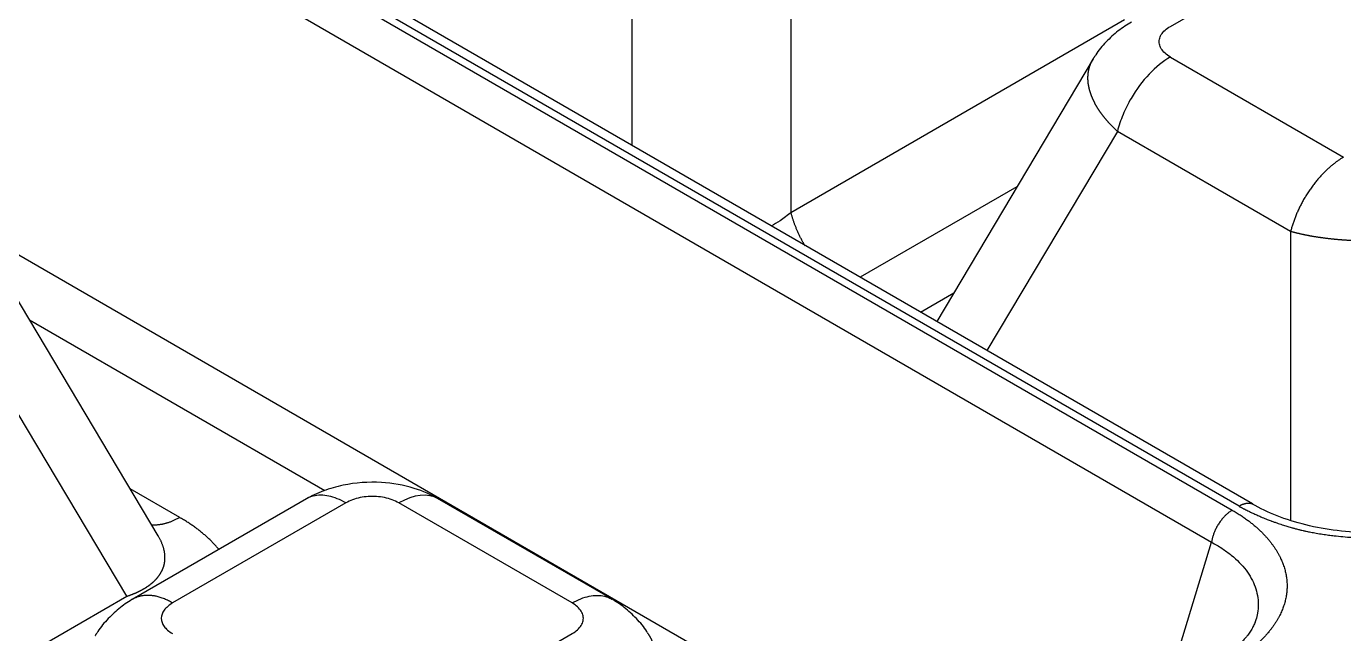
# Model space of a CAD drawing. Header units: millimetres. Extents: x -1286 to 291, y 5350 to 5880.
# Drawn here: x -797.91 to -764.51, y 5615.8 to 5631.18 of the extents above; entities that cross this region are included whole.
import ezdxf

# ---------------------------------------------------------------- set-up
doc = ezdxf.new("R2010")
doc.units = ezdxf.units.MM
doc.layers.add('粗实线层', color=7, linetype='Continuous', lineweight=35)

msp = doc.modelspace()

# ---------------------------------------------------------------- linework, layer by layer
at = {"layer": '粗实线层', "lineweight": 25}
for p, q in [((-824.895, 5652.156, 2078.952), (-767.335, 5618.924, 2078.952)), ((-767.164, 5619.023, 2078.952), (-824.723, 5652.255, 2078.952)), ((-766.825, 5619.082, 2078.952), (-823.744, 5651.944, 2078.952)), ((-824.597, 5650.869, 2078.952), (-767.86, 5618.112, 2078.952)), ((-824.56, 5640.661, 2078.952), (-774.02, 5611.481, 2078.952)), ((-782.555, 5628.164, 2078.952), (-782.555, 5635.625, 2078.952)), ((-778.524, 5635.625, 2078.952), (-778.524, 5626.467, 2078.952)), ((-768.903, 5631.178, 2078.952), (-764.511, 5633.714, 2078.952)), ((-778.524, 5626.467, 2078.952), (-770.068, 5631.349, 2078.952)), ((-770.863, 5630.356, 2078.952), (-774.83, 5623.704, 2078.952)), ((-768.903, 5630.402, 2078.952), (-764.511, 5627.866, 2078.952)), ((-770.247, 5628.519, 2078.952), (-773.557, 5622.969, 2078.952)), ((-765.855, 5625.984, 2078.952), (-770.247, 5628.519, 2078.952)), ((-772.795, 5627.116, 2078.952), (-776.767, 5624.822, 2078.952)), ((-765.855, 5625.984, 2078.952), (-765.855, 5618.67, 2078.952)), ((-794.57, 5618.275, 2078.952), (-798.815, 5625.392, 2078.952)), ((-775.242, 5623.942, 2078.952), (-774.398, 5624.429, 2078.952)), ((-797.832, 5623.743, 2078.952), (-790.346, 5619.421, 2078.952)), ((-795.367, 5616.742, 2078.952), (-799.43, 5623.555, 2078.952)), ((-794.023, 5618.739, 2078.952), (-795.28, 5619.464, 2078.952)), ((-790.751, 5619.244, 2078.952), (-795.231, 5616.658, 2078.952)), ((-789.81, 5619.108, 2078.952), (-794.202, 5616.572, 2078.952)), ((-784.074, 5616.572, 2078.952), (-788.466, 5619.108, 2078.952)), ((-782.999, 5616.631, 2078.952), (-787.485, 5619.221, 2078.952)), ((-769, 5614.379, 2078.952), (-767.86, 5618.112, 2078.952)), ((-803.823, 5611.861, 2078.952), (-795.367, 5616.742, 2078.952)), ((-788.466, 5613.26, 2078.952), (-784.074, 5615.796, 2078.952))]:
    msp.add_line(p, q, dxfattribs=at)
for centre, major_axis, ratio, start_param, end_param in [((-768.103, 5619.466, 2078.952), (101.531, 0), 0.57735, 5.605815, 8.437063), ((-768.903, 5628.761, 2078.952), (1.005, 1.741), 0.577358, 0.785413, 1.562899), ((-788.466, 5617.466, 2078.952), (-1.005, -1.741), 0.577342, 3.14949, 3.926976)]:
    msp.add_ellipse(centre, major_axis=major_axis, ratio=ratio, start_param=start_param, end_param=end_param, dxfattribs=at)
msp.add_ellipse((-763.839, 5617.004, 2078.952), major_axis=(-86.564, 0), ratio=0.57735, dxfattribs=at)
for points, degree, knots in [([(-769.891, 5631.288, 2078.952), (-770.009, 5631.22, 2078.952), (-770.238, 5631.068, 2078.952), (-770.543, 5630.784, 2078.952), (-770.739, 5630.562, 2078.952), (-770.81, 5630.432, 2078.952), (-770.816, 5630.421, 2078.952)], 3, [0, 0, 0, 0, 0.310333, 0.634059, 0.969202, 1, 1, 1, 1]), ([(-770.247, 5628.519, 2078.952), (-770.253, 5628.525, 2078.952), (-770.265, 5628.536, 2078.952), (-770.283, 5628.552, 2078.952), (-770.3, 5628.568, 2078.952), (-770.317, 5628.584, 2078.952), (-770.334, 5628.601, 2078.952), (-770.351, 5628.617, 2078.952), (-770.367, 5628.634, 2078.952), (-770.384, 5628.65, 2078.952), (-770.4, 5628.667, 2078.952), (-770.416, 5628.683, 2078.952), (-770.432, 5628.7, 2078.952), (-770.447, 5628.717, 2078.952), (-770.463, 5628.733, 2078.952), (-770.478, 5628.75, 2078.952), (-770.493, 5628.767, 2078.952), (-770.508, 5628.784, 2078.952), (-770.522, 5628.801, 2078.952), (-770.537, 5628.817, 2078.952), (-770.551, 5628.834, 2078.952), (-770.565, 5628.851, 2078.952), (-770.578, 5628.868, 2078.952), (-770.592, 5628.885, 2078.952), (-770.605, 5628.902, 2078.952), (-770.618, 5628.919, 2078.952), (-770.631, 5628.937, 2078.952), (-770.644, 5628.954, 2078.952), (-770.657, 5628.971, 2078.952), (-770.669, 5628.988, 2078.952), (-770.681, 5629.005, 2078.952), (-770.693, 5629.022, 2078.952), (-770.705, 5629.039, 2078.952), (-770.716, 5629.056, 2078.952), (-770.727, 5629.074, 2078.952), (-770.738, 5629.091, 2078.952), (-770.749, 5629.108, 2078.952), (-770.759, 5629.125, 2078.952), (-770.77, 5629.142, 2078.952), (-770.78, 5629.16, 2078.952), (-770.79, 5629.177, 2078.952), (-770.799, 5629.194, 2078.952), (-770.809, 5629.211, 2078.952), (-770.818, 5629.228, 2078.952), (-770.827, 5629.246, 2078.952), (-770.836, 5629.263, 2078.952), (-770.844, 5629.28, 2078.952), (-770.853, 5629.297, 2078.952), (-770.861, 5629.314, 2078.952), (-770.868, 5629.331, 2078.952), (-770.876, 5629.348, 2078.952), (-770.883, 5629.366, 2078.952), (-770.891, 5629.383, 2078.952), (-770.897, 5629.4, 2078.952), (-770.904, 5629.417, 2078.952), (-770.911, 5629.434, 2078.952), (-770.917, 5629.451, 2078.952), (-770.923, 5629.468, 2078.952), (-770.928, 5629.485, 2078.952), (-770.934, 5629.501, 2078.952), (-770.939, 5629.518, 2078.952), (-770.944, 5629.535, 2078.952), (-770.949, 5629.552, 2078.952), (-770.954, 5629.569, 2078.952), (-770.958, 5629.585, 2078.952), (-770.962, 5629.602, 2078.952), (-770.966, 5629.619, 2078.952), (-770.969, 5629.635, 2078.952), (-770.973, 5629.652, 2078.952), (-770.976, 5629.668, 2078.952), (-770.979, 5629.685, 2078.952), (-770.982, 5629.701, 2078.952), (-770.984, 5629.718, 2078.952), (-770.986, 5629.734, 2078.952), (-770.988, 5629.75, 2078.952), (-770.99, 5629.767, 2078.952), (-770.991, 5629.783, 2078.952), (-770.992, 5629.799, 2078.952), (-770.993, 5629.815, 2078.952), (-770.994, 5629.831, 2078.952), (-770.995, 5629.847, 2078.952), (-770.995, 5629.863, 2078.952), (-770.995, 5629.879, 2078.952), (-770.995, 5629.895, 2078.952), (-770.994, 5629.91, 2078.952), (-770.993, 5629.926, 2078.952), (-770.992, 5629.941, 2078.952), (-770.991, 5629.957, 2078.952), (-770.99, 5629.972, 2078.952), (-770.988, 5629.988, 2078.952), (-770.986, 5630.003, 2078.952), (-770.984, 5630.018, 2078.952), (-770.982, 5630.034, 2078.952), (-770.979, 5630.049, 2078.952), (-770.976, 5630.064, 2078.952), (-770.973, 5630.079, 2078.952), (-770.97, 5630.093, 2078.952), (-770.966, 5630.108, 2078.952), (-770.962, 5630.123, 2078.952), (-770.958, 5630.137, 2078.952), (-770.954, 5630.152, 2078.952), (-770.949, 5630.166, 2078.952), (-770.945, 5630.181, 2078.952), (-770.94, 5630.195, 2078.952), (-770.934, 5630.209, 2078.952), (-770.929, 5630.223, 2078.952), (-770.923, 5630.237, 2078.952), (-770.917, 5630.251, 2078.952), (-770.911, 5630.265, 2078.952), (-770.904, 5630.279, 2078.952), (-770.898, 5630.292, 2078.952), (-770.891, 5630.306, 2078.952), (-770.884, 5630.319, 2078.952), (-770.876, 5630.333, 2078.952), (-770.87, 5630.344, 2078.952), (-770.865, 5630.352, 2078.952), (-770.864, 5630.355, 2078.952)], 3, [0, 0, 0, 0, 0.008831, 0.01766, 0.026489, 0.035316, 0.044142, 0.052968, 0.061791, 0.070614, 0.079436, 0.088257, 0.097077, 0.105895, 0.114713, 0.12353, 0.132346, 0.14116, 0.149974, 0.158787, 0.167599, 0.17641, 0.185221, 0.19403, 0.202838, 0.211646, 0.220453, 0.229259, 0.238064, 0.246869, 0.255673, 0.264476, 0.273278, 0.28208, 0.290881, 0.299681, 0.308481, 0.31728, 0.326078, 0.334876, 0.343673, 0.35247, 0.361266, 0.370061, 0.378856, 0.387651, 0.396445, 0.405238, 0.414031, 0.422824, 0.431616, 0.440408, 0.449199, 0.45799, 0.46678, 0.475571, 0.484361, 0.49315, 0.501939, 0.510728, 0.519517, 0.528306, 0.537094, 0.545882, 0.55467, 0.563457, 0.572245, 0.581032, 0.589819, 0.598606, 0.607393, 0.61618, 0.624967, 0.633753, 0.64254, 0.651326, 0.660113, 0.6689, 0.677686, 0.686473, 0.69526, 0.704046, 0.712833, 0.72162, 0.730407, 0.739194, 0.747982, 0.756769, 0.765557, 0.774345, 0.783133, 0.791921, 0.80071, 0.809498, 0.818288, 0.827077, 0.835867, 0.844657, 0.853447, 0.862238, 0.871029, 0.87982, 0.888612, 0.897404, 0.906197, 0.91499, 0.923784, 0.932578, 0.941373, 0.950168, 0.958963, 0.96776, 0.976556, 0.985354, 0.994152, 1, 1, 1, 1]), ([(-770.864, 5630.355, 2078.952), (-770.863, 5630.356, 2078.952), (-770.859, 5630.362, 2078.952), (-770.853, 5630.372, 2078.952), (-770.845, 5630.385, 2078.952), (-770.836, 5630.398, 2078.952), (-770.828, 5630.41, 2078.952), (-770.822, 5630.418, 2078.952), (-770.819, 5630.422, 2078.952)], 3, [0, 0, 0, 0, 0.064014, 0.254929, 0.445857, 0.636799, 0.827756, 1, 1, 1, 1]), ([(-769.9, 5629.355, 2078.952), (-769.978, 5629.221, 2078.952), (-770.047, 5629.083, 2078.952), (-770.164, 5628.802, 2078.952), (-770.212, 5628.659, 2078.952), (-770.247, 5628.519, 2078.952)], 3, [0, 0, 0, 0, 0.5, 0.5, 1, 1, 1, 1]), ([(-778.524, 5626.467, 2078.952), (-778.611, 5626.391, 2078.952), (-778.774, 5626.266, 2078.952), (-778.951, 5626.157, 2078.952), (-779.029, 5626.114, 2078.952)], 3, [0, 0, 0, 0, 0.573221, 1, 1, 1, 1]), ([(-761.824, 5625.984, 2078.952), (-761.83, 5625.982, 2078.952), (-761.844, 5625.978, 2078.952), (-761.865, 5625.972, 2078.952), (-761.885, 5625.966, 2078.952), (-761.906, 5625.961, 2078.952), (-761.927, 5625.955, 2078.952), (-761.949, 5625.949, 2078.952), (-761.97, 5625.944, 2078.952), (-761.992, 5625.938, 2078.952), (-762.013, 5625.933, 2078.952), (-762.035, 5625.928, 2078.952), (-762.057, 5625.923, 2078.952), (-762.08, 5625.918, 2078.952), (-762.102, 5625.913, 2078.952), (-762.124, 5625.908, 2078.952), (-762.147, 5625.903, 2078.952), (-762.17, 5625.898, 2078.952), (-762.193, 5625.893, 2078.952), (-762.216, 5625.888, 2078.952), (-762.239, 5625.884, 2078.952), (-762.262, 5625.879, 2078.952), (-762.286, 5625.875, 2078.952), (-762.309, 5625.87, 2078.952), (-762.333, 5625.866, 2078.952), (-762.357, 5625.862, 2078.952), (-762.38, 5625.857, 2078.952), (-762.405, 5625.853, 2078.952), (-762.429, 5625.849, 2078.952), (-762.453, 5625.845, 2078.952), (-762.477, 5625.841, 2078.952), (-762.502, 5625.837, 2078.952), (-762.527, 5625.834, 2078.952), (-762.551, 5625.83, 2078.952), (-762.576, 5625.826, 2078.952), (-762.601, 5625.823, 2078.952), (-762.626, 5625.819, 2078.952), (-762.651, 5625.816, 2078.952), (-762.676, 5625.812, 2078.952), (-762.702, 5625.809, 2078.952), (-762.727, 5625.806, 2078.952), (-762.753, 5625.803, 2078.952), (-762.778, 5625.8, 2078.952), (-762.804, 5625.797, 2078.952), (-762.83, 5625.794, 2078.952), (-762.856, 5625.791, 2078.952), (-762.882, 5625.788, 2078.952), (-762.908, 5625.786, 2078.952), (-762.934, 5625.783, 2078.952), (-762.96, 5625.781, 2078.952), (-762.986, 5625.778, 2078.952), (-763.013, 5625.776, 2078.952), (-763.039, 5625.774, 2078.952), (-763.066, 5625.771, 2078.952), (-763.092, 5625.769, 2078.952), (-763.119, 5625.767, 2078.952), (-763.145, 5625.765, 2078.952), (-763.172, 5625.763, 2078.952), (-763.199, 5625.761, 2078.952), (-763.226, 5625.76, 2078.952), (-763.252, 5625.758, 2078.952), (-763.279, 5625.756, 2078.952), (-763.306, 5625.755, 2078.952), (-763.333, 5625.753, 2078.952), (-763.36, 5625.752, 2078.952), (-763.388, 5625.751, 2078.952), (-763.415, 5625.749, 2078.952), (-763.442, 5625.748, 2078.952), (-763.469, 5625.747, 2078.952), (-763.496, 5625.746, 2078.952), (-763.523, 5625.745, 2078.952), (-763.551, 5625.744, 2078.952), (-763.578, 5625.744, 2078.952), (-763.605, 5625.743, 2078.952), (-763.633, 5625.742, 2078.952), (-763.66, 5625.742, 2078.952), (-763.688, 5625.741, 2078.952), (-763.715, 5625.741, 2078.952), (-763.742, 5625.741, 2078.952), (-763.77, 5625.74, 2078.952), (-763.797, 5625.74, 2078.952), (-763.825, 5625.74, 2078.952), (-763.852, 5625.74, 2078.952), (-763.879, 5625.74, 2078.952), (-763.907, 5625.74, 2078.952), (-763.934, 5625.741, 2078.952), (-763.962, 5625.741, 2078.952), (-763.989, 5625.741, 2078.952), (-764.016, 5625.742, 2078.952), (-764.044, 5625.742, 2078.952), (-764.071, 5625.743, 2078.952), (-764.099, 5625.744, 2078.952), (-764.126, 5625.744, 2078.952), (-764.153, 5625.745, 2078.952), (-764.18, 5625.746, 2078.952), (-764.208, 5625.747, 2078.952), (-764.235, 5625.748, 2078.952), (-764.262, 5625.749, 2078.952), (-764.289, 5625.751, 2078.952), (-764.316, 5625.752, 2078.952), (-764.343, 5625.753, 2078.952), (-764.37, 5625.755, 2078.952), (-764.397, 5625.756, 2078.952), (-764.424, 5625.758, 2078.952), (-764.451, 5625.76, 2078.952), (-764.478, 5625.761, 2078.952), (-764.505, 5625.763, 2078.952), (-764.532, 5625.765, 2078.952), (-764.558, 5625.767, 2078.952), (-764.585, 5625.769, 2078.952), (-764.611, 5625.771, 2078.952), (-764.638, 5625.773, 2078.952), (-764.664, 5625.776, 2078.952), (-764.691, 5625.778, 2078.952), (-764.717, 5625.781, 2078.952), (-764.743, 5625.783, 2078.952), (-764.769, 5625.786, 2078.952), (-764.795, 5625.788, 2078.952), (-764.821, 5625.791, 2078.952), (-764.847, 5625.794, 2078.952), (-764.873, 5625.797, 2078.952), (-764.899, 5625.8, 2078.952), (-764.924, 5625.803, 2078.952), (-764.95, 5625.806, 2078.952), (-764.976, 5625.809, 2078.952), (-765.001, 5625.812, 2078.952), (-765.026, 5625.816, 2078.952), (-765.051, 5625.819, 2078.952), (-765.076, 5625.823, 2078.952), (-765.101, 5625.826, 2078.952), (-765.126, 5625.83, 2078.952), (-765.151, 5625.833, 2078.952), (-765.176, 5625.837, 2078.952), (-765.2, 5625.841, 2078.952), (-765.225, 5625.845, 2078.952), (-765.249, 5625.849, 2078.952), (-765.273, 5625.853, 2078.952), (-765.297, 5625.857, 2078.952), (-765.321, 5625.861, 2078.952), (-765.345, 5625.866, 2078.952), (-765.369, 5625.87, 2078.952), (-765.392, 5625.875, 2078.952), (-765.416, 5625.879, 2078.952), (-765.439, 5625.884, 2078.952), (-765.462, 5625.888, 2078.952), (-765.485, 5625.893, 2078.952), (-765.508, 5625.898, 2078.952), (-765.531, 5625.903, 2078.952), (-765.554, 5625.907, 2078.952), (-765.576, 5625.912, 2078.952), (-765.599, 5625.918, 2078.952), (-765.621, 5625.923, 2078.952), (-765.643, 5625.928, 2078.952), (-765.665, 5625.933, 2078.952), (-765.687, 5625.938, 2078.952), (-765.708, 5625.944, 2078.952), (-765.73, 5625.949, 2078.952), (-765.751, 5625.955, 2078.952), (-765.772, 5625.96, 2078.952), (-765.793, 5625.966, 2078.952), (-765.814, 5625.972, 2078.952), (-765.835, 5625.978, 2078.952), (-765.848, 5625.982, 2078.952), (-765.855, 5625.984, 2078.952)], 3, [0, 0, 0, 0, 0.006229, 0.012458, 0.018686, 0.024913, 0.031139, 0.037364, 0.043589, 0.049813, 0.056036, 0.062258, 0.06848, 0.074701, 0.080921, 0.087141, 0.09336, 0.099578, 0.105795, 0.112012, 0.118229, 0.124444, 0.130659, 0.136874, 0.143088, 0.149301, 0.155514, 0.161726, 0.167937, 0.174148, 0.180359, 0.186569, 0.192778, 0.198988, 0.205196, 0.211404, 0.217612, 0.223819, 0.230026, 0.236232, 0.242438, 0.248644, 0.254849, 0.261054, 0.267258, 0.273462, 0.279666, 0.285869, 0.292072, 0.298275, 0.304478, 0.31068, 0.316882, 0.323083, 0.329285, 0.335486, 0.341687, 0.347888, 0.354088, 0.360289, 0.366489, 0.372689, 0.378888, 0.385088, 0.391288, 0.397487, 0.403686, 0.409886, 0.416085, 0.422284, 0.428483, 0.434681, 0.44088, 0.447079, 0.453278, 0.459477, 0.465675, 0.471874, 0.478073, 0.484272, 0.49047, 0.496669, 0.502868, 0.509067, 0.515267, 0.521466, 0.527665, 0.533865, 0.540064, 0.546264, 0.552464, 0.558664, 0.564864, 0.571065, 0.577265, 0.583466, 0.589667, 0.595869, 0.60207, 0.608272, 0.614474, 0.620676, 0.626879, 0.633082, 0.639285, 0.645489, 0.651693, 0.657897, 0.664102, 0.670307, 0.676512, 0.682718, 0.688924, 0.695131, 0.701338, 0.707546, 0.713754, 0.719962, 0.726171, 0.73238, 0.73859, 0.7448, 0.751011, 0.757223, 0.763435, 0.769647, 0.77586, 0.782074, 0.788288, 0.794503, 0.800718, 0.806934, 0.813151, 0.819368, 0.825586, 0.831805, 0.838024, 0.844244, 0.850465, 0.856686, 0.862909, 0.869131, 0.875355, 0.881579, 0.887804, 0.89403, 0.900257, 0.906484, 0.912713, 0.918942, 0.925172, 0.931403, 0.937634, 0.943867, 0.9501, 0.956334, 0.96257, 0.968806, 0.975043, 0.981281, 0.987519, 0.993759, 1, 1, 1, 1]), ([(-787.435, 5619.192, 2078.952), (-787.638, 5619.31, 2078.952), (-788.096, 5619.512, 2078.952), (-788.942, 5619.665, 2078.952), (-789.748, 5619.607, 2078.952), (-790.394, 5619.42, 2078.952), (-790.696, 5619.277, 2078.952), (-790.841, 5619.192, 2078.952)], 3, [0, 0, 0, 0, 0.204046, 0.436748, 0.701689, 0.846889, 1, 1, 1, 1]), ([(-789.81, 5619.108, 2078.952), (-789.884, 5619.15, 2078.952), (-789.957, 5619.186, 2078.952), (-790.102, 5619.243, 2078.952), (-790.174, 5619.265, 2078.952), (-790.313, 5619.294, 2078.952), (-790.381, 5619.301, 2078.952), (-790.513, 5619.301, 2078.952), (-790.576, 5619.294, 2078.952), (-790.695, 5619.264, 2078.952), (-790.752, 5619.242, 2078.952), (-790.808, 5619.211, 2078.952), (-790.812, 5619.209, 2078.952), (-790.815, 5619.207, 2078.952)], 3, [0, 0, 0, 0, 0.19719, 0.19719, 0.39438, 0.39438, 0.59157, 0.59157, 0.78876, 0.78876, 0.98595, 0.98595, 1, 1, 1, 1]), ([(-767.335, 5618.924, 2078.952), (-767.002, 5618.731, 2078.952), (-766.74, 5618.504, 2078.952), (-766.483, 5618.281, 2078.952), (-766.305, 5618.033, 2078.952), (-766.128, 5617.788, 2078.952), (-765.946, 5617.267, 2078.952), (-765.946, 5616.741, 2078.952), (-766.128, 5616.221, 2078.952), (-766.482, 5615.728, 2078.952), (-766.74, 5615.504, 2078.952), (-767.002, 5615.278, 2078.952), (-767.335, 5615.085, 2078.952)], 2, [0, 0, 0, 0.125, 0.125, 0.25, 0.25, 0.375, 0.5, 0.625, 0.75, 0.875, 0.875, 1, 1, 1]), ([(-767.164, 5619.023, 2078.952), (-767.16, 5619.02, 2078.952), (-767.151, 5619.015, 2078.952), (-767.136, 5619.007, 2078.952), (-767.118, 5618.997, 2078.952), (-767.098, 5618.986, 2078.952), (-767.074, 5618.974, 2078.952), (-767.048, 5618.96, 2078.952), (-766.996, 5618.933, 2078.952), (-766.925, 5618.899, 2078.952), (-766.832, 5618.855, 2078.952), (-766.739, 5618.812, 2078.952), (-766.652, 5618.773, 2078.952), (-766.576, 5618.741, 2078.952), (-766.513, 5618.715, 2078.952), (-766.455, 5618.692, 2078.952), (-766.401, 5618.671, 2078.952), (-766.361, 5618.656, 2078.952), (-766.325, 5618.643, 2078.952), (-766.29, 5618.63, 2078.952), (-766.237, 5618.611, 2078.952), (-766.151, 5618.581, 2078.952), (-766.062, 5618.551, 2078.952), (-765.98, 5618.526, 2078.952), (-765.926, 5618.509, 2078.952), (-765.871, 5618.493, 2078.952), (-765.824, 5618.48, 2078.952), (-765.771, 5618.465, 2078.952), (-765.719, 5618.451, 2078.952), (-765.665, 5618.437, 2078.952), (-765.627, 5618.428, 2078.952), (-765.588, 5618.418, 2078.952), (-765.532, 5618.406, 2078.952), (-765.449, 5618.387, 2078.952), (-765.337, 5618.365, 2078.952), (-765.199, 5618.34, 2078.952), (-765.048, 5618.315, 2078.952), (-764.897, 5618.294, 2078.952), (-764.726, 5618.273, 2078.952), (-764.525, 5618.252, 2078.952), (-764.318, 5618.236, 2078.952), (-764.142, 5618.227, 2078.952), (-764.017, 5618.223, 2078.952), (-763.927, 5618.221, 2078.952), (-763.871, 5618.221, 2078.952), (-763.83, 5618.221, 2078.952), (-763.785, 5618.221, 2078.952), (-763.717, 5618.223, 2078.952), (-763.633, 5618.225, 2078.952), (-763.544, 5618.229, 2078.952), (-763.463, 5618.234, 2078.952), (-763.371, 5618.239, 2078.952), (-763.263, 5618.247, 2078.952), (-763.16, 5618.255, 2078.952), (-763.08, 5618.262, 2078.952), (-763.023, 5618.267, 2078.952), (-762.967, 5618.273, 2078.952), (-762.923, 5618.278, 2078.952), (-762.887, 5618.282, 2078.952), (-762.852, 5618.287, 2078.952), (-762.784, 5618.296, 2078.952), (-762.688, 5618.309, 2078.952), (-762.572, 5618.328, 2078.952), (-762.46, 5618.347, 2078.952), (-762.347, 5618.367, 2078.952), (-762.246, 5618.386, 2078.952), (-762.158, 5618.404, 2078.952), (-762.098, 5618.417, 2078.952), (-762.051, 5618.428, 2078.952), (-762.004, 5618.44, 2078.952), (-761.944, 5618.456, 2078.952), (-761.87, 5618.477, 2078.952), (-761.792, 5618.5, 2078.952), (-761.72, 5618.523, 2078.952), (-761.639, 5618.549, 2078.952), (-761.544, 5618.58, 2078.952), (-761.463, 5618.608, 2078.952), (-761.395, 5618.632, 2078.952), (-761.327, 5618.656, 2078.952), (-761.238, 5618.689, 2078.952), (-761.145, 5618.727, 2078.952), (-761.063, 5618.76, 2078.952), (-760.987, 5618.793, 2078.952), (-760.915, 5618.825, 2078.952), (-760.846, 5618.856, 2078.952), (-760.763, 5618.895, 2078.952), (-760.689, 5618.93, 2078.952), (-760.628, 5618.962, 2078.952), (-760.593, 5618.98, 2078.952), (-760.563, 5618.996, 2078.952), (-760.537, 5619.01, 2078.952), (-760.522, 5619.019, 2078.952), (-760.515, 5619.023, 2078.952)], 3, [0, 0, 0, 0, 0.002279, 0.005069, 0.008368, 0.012178, 0.016497, 0.021326, 0.026665, 0.044662, 0.059004, 0.075656, 0.092972, 0.10348, 0.113995, 0.124519, 0.132262, 0.139993, 0.143974, 0.149568, 0.156774, 0.169444, 0.190365, 0.198725, 0.207085, 0.215444, 0.223804, 0.228195, 0.239416, 0.246978, 0.252126, 0.256241, 0.264335, 0.276409, 0.292463, 0.312494, 0.335199, 0.356247, 0.375642, 0.406081, 0.439092, 0.46068, 0.477607, 0.489869, 0.497466, 0.500395, 0.506454, 0.515724, 0.528201, 0.540607, 0.551699, 0.561479, 0.578167, 0.595814, 0.603558, 0.611302, 0.619044, 0.626786, 0.629317, 0.634207, 0.641457, 0.657304, 0.67437, 0.690481, 0.704859, 0.722203, 0.73386, 0.742579, 0.748359, 0.754471, 0.763391, 0.775117, 0.787931, 0.799002, 0.808336, 0.825651, 0.843415, 0.847017, 0.857792, 0.87574, 0.890153, 0.90381, 0.916711, 0.928858, 0.94025, 0.952432, 0.972223, 0.97936, 0.985707, 0.991263, 0.996027, 1, 1, 1, 1]), ([(-760.851, 5619.083, 2078.952), (-761.044, 5618.969, 2078.952), (-761.463, 5618.767, 2078.952), (-762.197, 5618.534, 2078.952), (-762.999, 5618.39, 2078.952), (-763.839, 5618.341, 2078.952), (-764.679, 5618.39, 2078.952), (-765.482, 5618.534, 2078.952), (-766.216, 5618.767, 2078.952), (-766.634, 5618.969, 2078.952), (-766.828, 5619.083, 2078.952)], 3, [0, 0, 0, 0, 0.124754, 0.24969, 0.374801, 0.499997, 0.625194, 0.750304, 0.875242, 1, 1, 1, 1]), ([(-793.025, 5617.922, 2078.952), (-793.031, 5617.93, 2078.952), (-793.046, 5617.949, 2078.952), (-793.072, 5617.979, 2078.952), (-793.102, 5618.013, 2078.952), (-793.132, 5618.047, 2078.952), (-793.163, 5618.08, 2078.952), (-793.196, 5618.114, 2078.952), (-793.229, 5618.147, 2078.952), (-793.263, 5618.18, 2078.952), (-793.298, 5618.213, 2078.952), (-793.334, 5618.246, 2078.952), (-793.371, 5618.278, 2078.952), (-793.408, 5618.311, 2078.952), (-793.447, 5618.343, 2078.952), (-793.486, 5618.375, 2078.952), (-793.526, 5618.407, 2078.952), (-793.567, 5618.438, 2078.952), (-793.609, 5618.469, 2078.952), (-793.652, 5618.5, 2078.952), (-793.695, 5618.531, 2078.952), (-793.74, 5618.562, 2078.952), (-793.785, 5618.592, 2078.952), (-793.831, 5618.622, 2078.952), (-793.878, 5618.652, 2078.952), (-793.926, 5618.681, 2078.952), (-793.974, 5618.71, 2078.952), (-794.007, 5618.729, 2078.952), (-794.023, 5618.739, 2078.952)], 3, [0, 0, 0, 0, 0.025205, 0.062872, 0.100648, 0.138536, 0.176537, 0.214649, 0.252875, 0.291214, 0.329666, 0.36823, 0.406907, 0.445694, 0.484591, 0.523598, 0.562711, 0.601931, 0.641257, 0.68069, 0.72023, 0.759878, 0.799634, 0.839496, 0.879465, 0.91954, 0.959718, 1, 1, 1, 1]), ([(-795.367, 5616.742, 2078.952), (-795.361, 5616.744, 2078.952), (-795.347, 5616.749, 2078.952), (-795.327, 5616.755, 2078.952), (-795.307, 5616.762, 2078.952), (-795.288, 5616.769, 2078.952), (-795.268, 5616.776, 2078.952), (-795.249, 5616.783, 2078.952), (-795.23, 5616.79, 2078.952), (-795.212, 5616.798, 2078.952), (-795.193, 5616.805, 2078.952), (-795.175, 5616.813, 2078.952), (-795.157, 5616.82, 2078.952), (-795.139, 5616.828, 2078.952), (-795.121, 5616.836, 2078.952), (-795.103, 5616.844, 2078.952), (-795.086, 5616.852, 2078.952), (-795.069, 5616.86, 2078.952), (-795.052, 5616.868, 2078.952), (-795.036, 5616.876, 2078.952), (-795.019, 5616.884, 2078.952), (-795.003, 5616.893, 2078.952), (-794.987, 5616.901, 2078.952), (-794.971, 5616.91, 2078.952), (-794.956, 5616.919, 2078.952), (-794.94, 5616.927, 2078.952), (-794.925, 5616.936, 2078.952), (-794.91, 5616.945, 2078.952), (-794.895, 5616.954, 2078.952), (-794.881, 5616.963, 2078.952), (-794.867, 5616.972, 2078.952), (-794.853, 5616.981, 2078.952), (-794.839, 5616.991, 2078.952), (-794.825, 5617, 2078.952), (-794.812, 5617.01, 2078.952), (-794.798, 5617.019, 2078.952), (-794.785, 5617.029, 2078.952), (-794.773, 5617.038, 2078.952), (-794.76, 5617.048, 2078.952), (-794.748, 5617.058, 2078.952), (-794.735, 5617.068, 2078.952), (-794.724, 5617.078, 2078.952), (-794.712, 5617.088, 2078.952), (-794.7, 5617.098, 2078.952), (-794.689, 5617.108, 2078.952), (-794.678, 5617.118, 2078.952), (-794.667, 5617.129, 2078.952), (-794.657, 5617.139, 2078.952), (-794.646, 5617.149, 2078.952), (-794.636, 5617.16, 2078.952), (-794.626, 5617.17, 2078.952), (-794.616, 5617.181, 2078.952), (-794.607, 5617.191, 2078.952), (-794.597, 5617.202, 2078.952), (-794.588, 5617.213, 2078.952), (-794.579, 5617.224, 2078.952), (-794.571, 5617.235, 2078.952), (-794.562, 5617.246, 2078.952), (-794.554, 5617.257, 2078.952), (-794.546, 5617.268, 2078.952), (-794.538, 5617.279, 2078.952), (-794.53, 5617.29, 2078.952), (-794.523, 5617.301, 2078.952), (-794.516, 5617.312, 2078.952), (-794.509, 5617.323, 2078.952), (-794.502, 5617.335, 2078.952), (-794.495, 5617.346, 2078.952), (-794.489, 5617.358, 2078.952), (-794.483, 5617.369, 2078.952), (-794.477, 5617.381, 2078.952), (-794.471, 5617.392, 2078.952), (-794.466, 5617.404, 2078.952), (-794.461, 5617.415, 2078.952), (-794.455, 5617.427, 2078.952), (-794.451, 5617.439, 2078.952), (-794.446, 5617.451, 2078.952), (-794.442, 5617.463, 2078.952), (-794.437, 5617.474, 2078.952), (-794.433, 5617.486, 2078.952), (-794.429, 5617.498, 2078.952), (-794.426, 5617.51, 2078.952), (-794.422, 5617.522, 2078.952), (-794.419, 5617.534, 2078.952), (-794.416, 5617.546, 2078.952), (-794.414, 5617.559, 2078.952), (-794.411, 5617.571, 2078.952), (-794.409, 5617.583, 2078.952), (-794.407, 5617.595, 2078.952), (-794.405, 5617.608, 2078.952), (-794.403, 5617.62, 2078.952), (-794.401, 5617.632, 2078.952), (-794.4, 5617.645, 2078.952), (-794.399, 5617.657, 2078.952), (-794.398, 5617.669, 2078.952), (-794.397, 5617.682, 2078.952), (-794.397, 5617.694, 2078.952), (-794.396, 5617.707, 2078.952), (-794.396, 5617.724, 2078.952), (-794.397, 5617.746, 2078.952), (-794.398, 5617.773, 2078.952), (-794.4, 5617.799, 2078.952), (-794.403, 5617.827, 2078.952), (-794.407, 5617.854, 2078.952), (-794.412, 5617.881, 2078.952), (-794.418, 5617.909, 2078.952), (-794.425, 5617.937, 2078.952), (-794.432, 5617.965, 2078.952), (-794.441, 5617.994, 2078.952), (-794.45, 5618.022, 2078.952), (-794.461, 5618.051, 2078.952), (-794.472, 5618.08, 2078.952), (-794.484, 5618.109, 2078.952), (-794.497, 5618.138, 2078.952), (-794.511, 5618.167, 2078.952), (-794.526, 5618.197, 2078.952), (-794.542, 5618.226, 2078.952), (-794.556, 5618.251, 2078.952), (-794.565, 5618.265, 2078.952), (-794.568, 5618.27, 2078.952)], 3, [0, 0, 0, 0, 0.008493, 0.016959, 0.025398, 0.033811, 0.042197, 0.050557, 0.058891, 0.067199, 0.075482, 0.083738, 0.091969, 0.100174, 0.108355, 0.11651, 0.12464, 0.132745, 0.140826, 0.148882, 0.156914, 0.164921, 0.172905, 0.180865, 0.188801, 0.196713, 0.204602, 0.212468, 0.22031, 0.22813, 0.235927, 0.243702, 0.251454, 0.259184, 0.266892, 0.274578, 0.282242, 0.289885, 0.297507, 0.305107, 0.312687, 0.320246, 0.327784, 0.335301, 0.342799, 0.350277, 0.357734, 0.365173, 0.372591, 0.379991, 0.387371, 0.394733, 0.402076, 0.409401, 0.416707, 0.423996, 0.431267, 0.43852, 0.445755, 0.452974, 0.460176, 0.467361, 0.474529, 0.481681, 0.488818, 0.495938, 0.503043, 0.510132, 0.517206, 0.524266, 0.53131, 0.53834, 0.545356, 0.552358, 0.559346, 0.566321, 0.573282, 0.580231, 0.587166, 0.594089, 0.601, 0.607898, 0.614785, 0.62166, 0.628524, 0.635377, 0.642219, 0.649051, 0.655872, 0.662683, 0.669484, 0.676276, 0.683058, 0.689832, 0.696596, 0.703353, 0.710101, 0.716841, 0.73091, 0.745016, 0.759161, 0.773346, 0.787575, 0.80185, 0.816172, 0.830544, 0.844969, 0.859449, 0.873985, 0.888581, 0.903237, 0.917957, 0.932743, 0.947595, 0.962518, 0.977512, 0.992579, 1, 1, 1, 1]), ([(-767.86, 5618.112, 2078.952), (-767.767, 5618.062, 2078.952), (-767.679, 5618.01, 2078.952), (-767.512, 5617.9, 2078.952), (-767.434, 5617.843, 2078.952), (-767.214, 5617.665, 2078.952), (-767.088, 5617.537, 2078.952), (-766.885, 5617.268, 2078.952), (-766.808, 5617.127, 2078.952), (-766.704, 5616.837, 2078.952), (-766.678, 5616.688, 2078.952), (-766.678, 5616.463, 2078.952), (-766.684, 5616.388, 2078.952), (-766.707, 5616.256, 2078.952), (-766.72, 5616.2, 2078.952), (-766.737, 5616.144, 2078.952)], 3, [0, 0, 0, 0, 0.102575, 0.102575, 0.205149, 0.205149, 0.410298, 0.410298, 0.615448, 0.615448, 0.820597, 0.820597, 0.923171, 0.923171, 1, 1, 1, 1]), ([(-795.189, 5616.682, 2078.952), (-795.308, 5616.614, 2078.952), (-795.537, 5616.462, 2078.952), (-795.842, 5616.177, 2078.952), (-796.037, 5615.956, 2078.952), (-796.109, 5615.826, 2078.952), (-796.115, 5615.815, 2078.952)], 3, [0, 0, 0, 0, 0.31034, 0.634028, 0.969126, 1, 1, 1, 1]), ([(-784.074, 5616.572, 2078.952), (-784.001, 5616.614, 2078.952), (-783.927, 5616.65, 2078.952), (-783.782, 5616.707, 2078.952), (-783.711, 5616.729, 2078.952), (-783.571, 5616.758, 2078.952), (-783.503, 5616.766, 2078.952), (-783.372, 5616.765, 2078.952), (-783.308, 5616.758, 2078.952), (-783.189, 5616.728, 2078.952), (-783.133, 5616.706, 2078.952), (-783.075, 5616.674, 2078.952), (-783.069, 5616.671, 2078.952), (-783.064, 5616.668, 2078.952)], 3, [0, 0, 0, 0, 0.195838, 0.195838, 0.391677, 0.391677, 0.587515, 0.587515, 0.783354, 0.783354, 0.979192, 0.979192, 1, 1, 1, 1]), ([(-782.161, 5615.815, 2078.952), (-782.167, 5615.826, 2078.952), (-782.239, 5615.956, 2078.952), (-782.435, 5616.177, 2078.952), (-782.74, 5616.462, 2078.952), (-782.969, 5616.614, 2078.952), (-783.087, 5616.682, 2078.952)], 3, [0, 0, 0, 0, 0.030831, 0.365963, 0.689677, 1, 1, 1, 1]), ([(-766.737, 5616.144, 2078.952), (-766.743, 5616.126, 2078.952), (-766.749, 5616.107, 2078.952), (-766.758, 5616.082, 2078.952), (-766.76, 5616.076, 2078.952), (-766.762, 5616.07, 2078.952)], 3, [0, 0, 0, 0, 0.752623, 0.752623, 1, 1, 1, 1]), ([(-796.163, 5615.748, 2078.952), (-796.162, 5615.75, 2078.952), (-796.158, 5615.756, 2078.952), (-796.151, 5615.766, 2078.952), (-796.143, 5615.779, 2078.952), (-796.135, 5615.792, 2078.952), (-796.126, 5615.804, 2078.952), (-796.121, 5615.812, 2078.952), (-796.118, 5615.816, 2078.952)], 3, [0, 0, 0, 0, 0.075101, 0.265782, 0.456473, 0.647174, 0.837886, 1, 1, 1, 1]), ([(-782.73, 5613.913, 2078.952), (-782.724, 5613.918, 2078.952), (-782.713, 5613.929, 2078.952), (-782.695, 5613.945, 2078.952), (-782.678, 5613.961, 2078.952), (-782.661, 5613.977, 2078.952), (-782.644, 5613.994, 2078.952), (-782.627, 5614.01, 2078.952), (-782.611, 5614.026, 2078.952), (-782.595, 5614.042, 2078.952), (-782.578, 5614.059, 2078.952), (-782.562, 5614.075, 2078.952), (-782.547, 5614.091, 2078.952), (-782.531, 5614.108, 2078.952), (-782.516, 5614.124, 2078.952), (-782.5, 5614.141, 2078.952), (-782.485, 5614.157, 2078.952), (-782.471, 5614.174, 2078.952), (-782.456, 5614.19, 2078.952), (-782.441, 5614.207, 2078.952), (-782.427, 5614.224, 2078.952), (-782.413, 5614.24, 2078.952), (-782.399, 5614.257, 2078.952), (-782.386, 5614.274, 2078.952), (-782.372, 5614.29, 2078.952), (-782.359, 5614.307, 2078.952), (-782.346, 5614.324, 2078.952), (-782.333, 5614.341, 2078.952), (-782.32, 5614.357, 2078.952), (-782.308, 5614.374, 2078.952), (-782.295, 5614.391, 2078.952), (-782.283, 5614.408, 2078.952), (-782.272, 5614.425, 2078.952), (-782.26, 5614.442, 2078.952), (-782.249, 5614.458, 2078.952), (-782.237, 5614.475, 2078.952), (-782.226, 5614.492, 2078.952), (-782.216, 5614.509, 2078.952), (-782.205, 5614.526, 2078.952), (-782.195, 5614.543, 2078.952), (-782.185, 5614.56, 2078.952), (-782.175, 5614.577, 2078.952), (-782.165, 5614.594, 2078.952), (-782.156, 5614.611, 2078.952), (-782.147, 5614.628, 2078.952), (-782.138, 5614.644, 2078.952), (-782.129, 5614.661, 2078.952), (-782.121, 5614.678, 2078.952), (-782.112, 5614.695, 2078.952), (-782.104, 5614.712, 2078.952), (-782.096, 5614.729, 2078.952), (-782.089, 5614.746, 2078.952), (-782.082, 5614.763, 2078.952), (-782.074, 5614.78, 2078.952), (-782.068, 5614.797, 2078.952), (-782.061, 5614.813, 2078.952), (-782.054, 5614.83, 2078.952), (-782.048, 5614.847, 2078.952), (-782.042, 5614.864, 2078.952), (-782.037, 5614.881, 2078.952), (-782.031, 5614.897, 2078.952), (-782.026, 5614.914, 2078.952), (-782.021, 5614.931, 2078.952), (-782.016, 5614.948, 2078.952), (-782.012, 5614.964, 2078.952), (-782.008, 5614.981, 2078.952), (-782.004, 5614.997, 2078.952), (-782, 5615.014, 2078.952), (-781.997, 5615.031, 2078.952), (-781.993, 5615.047, 2078.952), (-781.99, 5615.064, 2078.952), (-781.988, 5615.08, 2078.952), (-781.985, 5615.096, 2078.952), (-781.983, 5615.113, 2078.952), (-781.981, 5615.129, 2078.952), (-781.979, 5615.145, 2078.952), (-781.978, 5615.162, 2078.952), (-781.976, 5615.178, 2078.952), (-781.975, 5615.194, 2078.952), (-781.975, 5615.21, 2078.952), (-781.974, 5615.226, 2078.952), (-781.974, 5615.242, 2078.952), (-781.974, 5615.258, 2078.952), (-781.974, 5615.274, 2078.952), (-781.975, 5615.29, 2078.952), (-781.975, 5615.306, 2078.952), (-781.976, 5615.321, 2078.952), (-781.978, 5615.337, 2078.952), (-781.979, 5615.353, 2078.952), (-781.981, 5615.368, 2078.952), (-781.983, 5615.384, 2078.952), (-781.985, 5615.399, 2078.952), (-781.988, 5615.415, 2078.952), (-781.99, 5615.43, 2078.952), (-781.993, 5615.445, 2078.952), (-781.997, 5615.46, 2078.952), (-782, 5615.475, 2078.952), (-782.004, 5615.49, 2078.952), (-782.008, 5615.505, 2078.952), (-782.012, 5615.52, 2078.952), (-782.017, 5615.535, 2078.952), (-782.021, 5615.549, 2078.952), (-782.026, 5615.564, 2078.952), (-782.031, 5615.578, 2078.952), (-782.037, 5615.593, 2078.952), (-782.043, 5615.607, 2078.952), (-782.048, 5615.621, 2078.952), (-782.055, 5615.636, 2078.952), (-782.061, 5615.65, 2078.952), (-782.068, 5615.664, 2078.952), (-782.075, 5615.678, 2078.952), (-782.082, 5615.691, 2078.952), (-782.089, 5615.705, 2078.952), (-782.097, 5615.719, 2078.952), (-782.104, 5615.732, 2078.952), (-782.112, 5615.746, 2078.952), (-782.121, 5615.759, 2078.952), (-782.129, 5615.772, 2078.952), (-782.138, 5615.785, 2078.952), (-782.146, 5615.797, 2078.952), (-782.151, 5615.804, 2078.952), (-782.153, 5615.807, 2078.952)], 3, [0, 0, 0, 0, 0.008369, 0.016738, 0.025109, 0.03348, 0.041852, 0.050226, 0.0586, 0.066975, 0.075351, 0.083727, 0.092105, 0.100484, 0.108863, 0.117244, 0.125626, 0.13401, 0.142395, 0.150781, 0.159168, 0.167556, 0.175946, 0.184336, 0.192728, 0.201121, 0.209515, 0.217909, 0.226305, 0.234702, 0.2431, 0.251499, 0.259899, 0.268301, 0.276703, 0.285107, 0.293513, 0.301919, 0.310328, 0.318738, 0.32715, 0.335564, 0.34398, 0.352399, 0.360819, 0.369242, 0.377667, 0.386093, 0.394522, 0.402952, 0.411384, 0.419817, 0.428251, 0.436687, 0.445124, 0.453563, 0.462002, 0.470443, 0.478884, 0.487327, 0.49577, 0.504215, 0.51266, 0.521106, 0.529553, 0.538001, 0.54645, 0.5549, 0.563351, 0.571803, 0.580256, 0.588709, 0.597164, 0.605619, 0.614075, 0.622531, 0.630988, 0.639445, 0.647902, 0.65636, 0.664817, 0.673275, 0.681733, 0.69019, 0.698648, 0.707105, 0.715562, 0.724018, 0.732474, 0.740929, 0.749384, 0.757838, 0.766291, 0.774744, 0.783195, 0.791646, 0.800096, 0.808545, 0.816993, 0.825441, 0.833888, 0.842333, 0.850778, 0.859222, 0.867665, 0.876107, 0.884548, 0.892988, 0.901427, 0.909864, 0.9183, 0.926734, 0.935167, 0.943598, 0.952028, 0.960455, 0.968881, 0.977304, 0.985726, 0.994145, 1, 1, 1, 1])]:
    msp.add_open_spline(points, degree=degree, knots=knots, dxfattribs=at)
for points, degree in [([(-768.903, 5630.402, 2078.952), (-768.956, 5630.433, 2078.952), (-769.048, 5630.498, 2078.952), (-769.143, 5630.61, 2078.952), (-769.192, 5630.729, 2078.952), (-769.192, 5630.851, 2078.952), (-769.143, 5630.97, 2078.952), (-769.048, 5631.082, 2078.952), (-768.956, 5631.147, 2078.952), (-768.903, 5631.178, 2078.952)], 3), ([(-788.466, 5619.108, 2078.952), (-788.519, 5619.138, 2078.952), (-788.633, 5619.191, 2078.952), (-788.826, 5619.246, 2078.952), (-789.033, 5619.274, 2078.952), (-789.244, 5619.274, 2078.952), (-789.45, 5619.246, 2078.952), (-789.644, 5619.191, 2078.952), (-789.757, 5619.138, 2078.952), (-789.81, 5619.108, 2078.952)], 3), ([(-794.202, 5616.572, 2078.952), (-794.299, 5616.516, 2078.952), (-794.439, 5616.393, 2078.952), (-794.514, 5616.184, 2078.952), (-794.44, 5615.975, 2078.952), (-794.3, 5615.852, 2078.952), (-794.202, 5615.796, 2078.952)], 3), ([(-784.074, 5615.796, 2078.952), (-784.021, 5615.826, 2078.952), (-783.93, 5615.892, 2078.952), (-783.834, 5616.004, 2078.952), (-783.786, 5616.123, 2078.952), (-783.786, 5616.245, 2078.952), (-783.834, 5616.364, 2078.952), (-783.93, 5616.476, 2078.952), (-784.021, 5616.541, 2078.952), (-784.074, 5616.572, 2078.952)], 3), ([(-766.735, 5616.151, 2078.952), (-766.909, 5615.589, 2078.952), (-767.725, 5615.114, 2078.952)], 2)]:
    msp.add_open_spline(points, degree=degree, dxfattribs=at)
for points, weights in [([(-764.511, 5627.866, 2078.952), (-765.139, 5627.504, 2078.952), (-765.651, 5626.787, 2078.952), (-765.855, 5625.984, 2078.952)], [1.10246419878, 0.965844578078, 0.965845267075, 1.10246626578]), ([(-778.168, 5625.617, 2078.952), (-778.332, 5625.895, 2078.952), (-778.452, 5626.184, 2078.952), (-778.524, 5626.467, 2078.952)], [1.00561879078, 1.01786911969, 1.0501509684, 1.10246433691]), ([(-767.335, 5618.924, 2078.952), (-767.606, 5618.767, 2078.952), (-767.813, 5618.447, 2078.952), (-767.86, 5618.112, 2078.952)], [1.13250727364, 0.955834349896, 0.955830908853, 1.13249695051]), ([(-766.8, 5619.067, 2078.952), (-766.902, 5619.118, 2078.952), (-767.03, 5619.1, 2078.952), (-767.164, 5619.023, 2078.952)], [1.00071532394, 0.993747915232, 1.03767854882, 1.1325072247]), ([(-794.023, 5618.739, 2078.952), (-794.277, 5618.592, 2078.952), (-794.527, 5618.525, 2078.952), (-794.752, 5618.55, 2078.952)], [1.10247137787, 1.04287013917, 1.00926865568, 1.00166692741]), ([(-794.202, 5616.572, 2078.952), (-794.581, 5616.79, 2078.952), (-794.938, 5616.83, 2078.952), (-795.213, 5616.668, 2078.952)], [1.10246344043, 1.01582996558, 0.984133346255, 1.00737358245])]:
    msp.add_rational_spline(points, weights, degree=3, dxfattribs=at)

doc.saveas('drawing.dxf')
